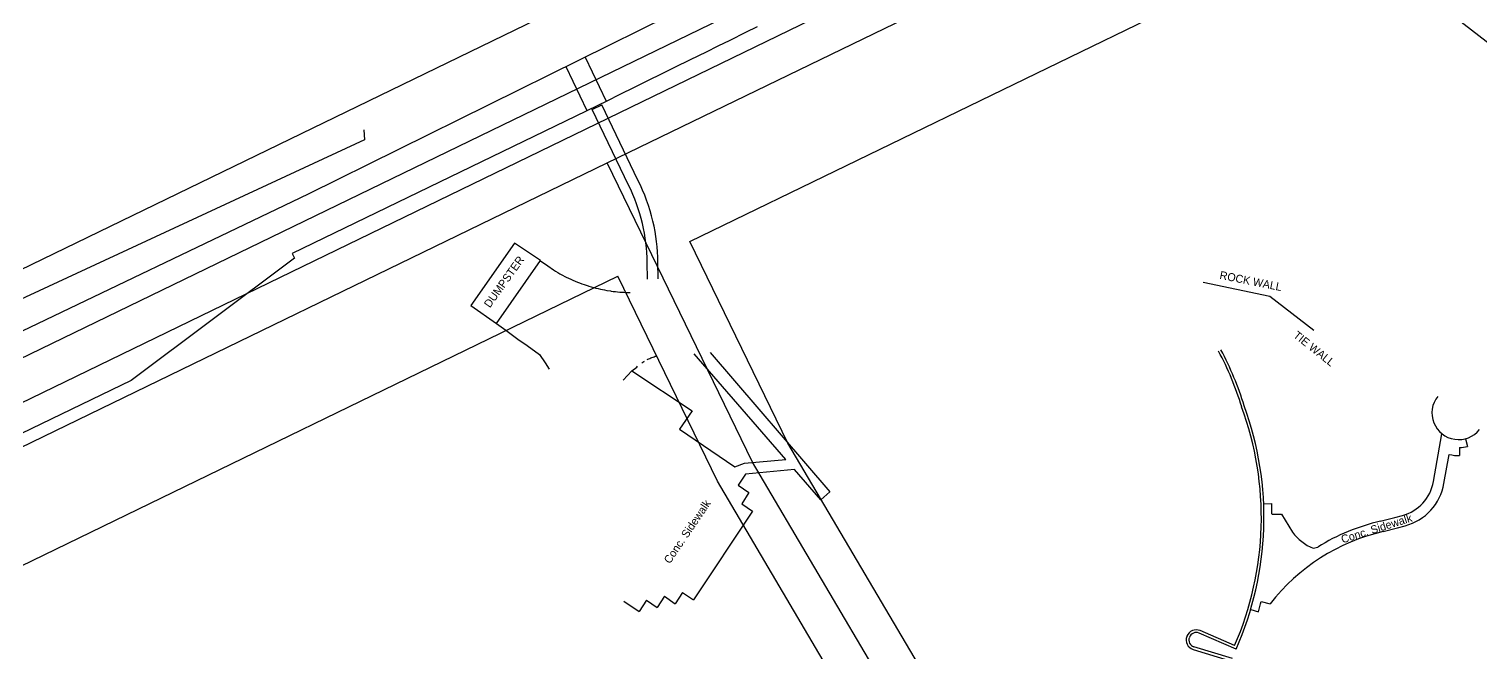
# Model space of a CAD drawing. Extents: x 5056 to 8489, y 7656 to 10510.
# Drawn here: x 6370 to 6914, y 9475 to 9709 of the extents above; entities that cross this region are included whole.
import ezdxf

# ---------------------------------------------------------------- set-up
doc = ezdxf.new("R2010")
doc.units = 0
for name, color, linetype in [('Default', 7, 'Continuous'), ('Ex Easements', 7, 'Continuous'), ('Ex Parcels', 7, 'Continuous'), ('Ex Roads', 7, 'Continuous'), ('Ex Utilities', 7, 'Continuous')]:
    doc.layers.add(name, color=color, linetype=linetype)

# ---------------------------------------------------------------- blocks, each defined once
blk = doc.blocks.new('POINT_DISPLAY')
at = {"layer": 'Default'}
blk.add_line((0, 0), (0, 0), dxfattribs=at)
blk = doc.blocks.new('POINT')
at = {"layer": 'Default'}
blk.add_blockref('POINT_DISPLAY', (0, 0), dxfattribs=at)

msp = doc.modelspace()

# ---------------------------------------------------------------- linework, layer by layer
at = {"layer": 'Ex Easements'}
msp.add_lwpolyline([(6869.65, 9740.07), (6965.95, 9665.46), (7176.06, 9499.49), (7247.88, 9438.45), (7474.8, 9246.79), (8092.37, 8812.69)], dxfattribs=at)
at = {"layer": 'Ex Parcels'}
for p, q in [((6991.97, 9922.11), (6266.24, 9569.77)), ((6281.7, 9543.93), (7054.55, 9919.15)), ((6288.25, 9530.44), (7061.1, 9905.65)), ((6586.36, 9658.5), (7040.66, 9879.06)), ((6617.32, 9629.07), (7049.14, 9838.71)), ((6320.39, 9529.37), (6586.36, 9658.5)), ((6640.86, 9546.24), (6586.36, 9658.5)), ((6654.09, 9553.33), (6617.32, 9629.07)), ((6346.62, 9497.64), (6590.34, 9615.96)), ((6627.63, 9539.14), (6590.34, 9615.96)), ((6722.51, 9437.24), (6654.09, 9553.33)), ((6711.01, 9427.21), (6640.86, 9546.24)), ((6699.51, 9417.18), (6627.63, 9539.14))]:
    msp.add_line(p, q, dxfattribs=at)
at = {"layer": 'Ex Roads'}
for p, q in [((6580.72, 9678.51), (6584.33, 9680.23)), ((6594.28, 9650.19), (6580.72, 9678.51)), ((6597.87, 9651.96), (6584.33, 9680.23)), ((6474.17, 9646.81), (6274.41, 9551.18)), ((6551.63, 9628.41), (6535.19, 9604.97)), ((6561.31, 9621.82), (6551.63, 9628.41)), ((6544.86, 9598.21), (6561.31, 9621.82)), ((6601.43, 9614.89), (6601.3, 9621.18)), ((6605.42, 9614.97), (6605.3, 9621.23)), ((6535.19, 9604.97), (6544.86, 9598.21)), ((6603.91, 9585.79), (6604.32, 9585.93)), ((6604.32, 9585.93), (6604.73, 9586.05)), ((6653.31, 9547.17), (6618.87, 9586.84)), ((6624.99, 9587.38), (6669.78, 9535.06)), ((6592.31, 9577.03), (6595.62, 9580.5)), ((6595.6, 9580.49), (6618.14, 9565.46)), ((6595.62, 9580.5), (6597.38, 9581.91)), ((6597.38, 9581.91), (6597.69, 9582.19)), ((6599.37, 9583.5), (6599.72, 9583.74)), ((6599.72, 9583.74), (6600.08, 9583.97)), ((6600.08, 9583.97), (6600.29, 9584.1)), ((6601.34, 9584.7), (6601.56, 9584.81)), ((6601.56, 9584.81), (6601.94, 9585)), ((6601.94, 9585), (6602.33, 9585.17)), ((6602.33, 9585.17), (6602.72, 9585.34)), ((6602.72, 9585.34), (6603.11, 9585.5)), ((6603.11, 9585.5), (6603.51, 9585.65)), ((6603.51, 9585.65), (6603.91, 9585.79)), ((6618.14, 9565.46), (6613.37, 9558.62)), ((6613.37, 9558.62), (6634.18, 9544.5)), ((6908.06, 9555.02), (6908.81, 9552.12)), ((6905.84, 9551.71), (6905.91, 9548.71)), ((6634.18, 9544.5), (6637.75, 9545.79)), ((6637.75, 9545.79), (6653.31, 9547.17)), ((6656.51, 9543.44), (6638.17, 9541.78)), ((6666.39, 9532.14), (6656.51, 9543.44)), ((6638.17, 9541.78), (6635.39, 9537.59)), ((6635.39, 9537.59), (6639.46, 9534.82)), ((6639.46, 9534.82), (6636.75, 9530.61)), ((6666.39, 9532.14), (6669.78, 9535.06)), ((6640.82, 9527.86), (6618.63, 9494.58)), ((6636.75, 9530.61), (6640.82, 9527.86)), ((6832.47, 9530.54), (6835.47, 9530.66)), ((6835.57, 9526.67), (6839.07, 9526.7)), ((6876.17, 9524.04), (6881.6, 9525.47)), ((6877.2, 9520.17), (6882.62, 9521.61)), ((6592.59, 9494.11), (6598.29, 9490.24)), ((6601, 9494.45), (6598.29, 9490.24)), ((6601, 9494.45), (6605.07, 9491.68)), ((6607.78, 9495.89), (6605.07, 9491.68)), ((6607.78, 9495.89), (6611.85, 9493.12)), ((6614.56, 9497.33), (6611.85, 9493.12)), ((6614.56, 9497.33), (6618.63, 9494.58)), ((6831.53, 9493.98), (6834.91, 9493.09)), ((6827.58, 9490.98), (6830.46, 9490.13)), ((6822.08, 9476.06), (6808.22, 9482.09)), ((6820.71, 9472.53), (6806.31, 9476.93))]:
    msp.add_line(p, q, dxfattribs=at)
for points in [[(6716.49, 9767.67), (6677.46, 9747.39), (6474.17, 9646.81)], [(6642.55, 9709.51), (6638.17, 9707.37), (6632.25, 9704.45), (6627.81, 9702.27), (6623.37, 9700.08), (6617.46, 9697.16), (6611.54, 9694.24), (6607.1, 9692.05), (6601.18, 9689.13), (6596.74, 9686.95), (6590.82, 9684.03), (6586.38, 9681.84), (6468.17, 9624.56), (6469.03, 9622.76), (6407.8, 9576.91), (6317.8, 9533.3)], [(6578.05, 9698.2), (6585.9, 9681.61)], [(6570.87, 9694.65), (6578.7, 9678.12)], [(6561.3, 9621.81), (6564.11, 9619.82), (6566.21, 9618.33), (6566.98, 9617.85), (6567.77, 9617.39), (6568.56, 9616.93), (6569.36, 9616.49), (6570.75, 9615.77), (6570.98, 9615.65), (6571.8, 9615.25), (6572.63, 9614.86), (6573.47, 9614.49), (6574.31, 9614.13), (6574.31, 9614.13), (6575.15, 9613.78), (6576, 9613.45), (6576.86, 9613.13), (6577.72, 9612.83), (6579.21, 9612.35), (6579.46, 9612.27), (6580.34, 9612.01), (6581.22, 9611.76), (6582.1, 9611.53), (6582.99, 9611.32), (6583.78, 9611.14), (6584.58, 9610.97), (6585.37, 9610.82), (6586.17, 9610.67), (6587.55, 9610.46), (6587.78, 9610.42), (6588.58, 9610.31), (6589.39, 9610.22), (6590.2, 9610.13), (6591, 9610.06), (6591, 9610.06), (6591.81, 9610), (6592.62, 9609.95), (6593.44, 9609.92), (6594.89, 9609.89)], [(6809.77, 9613.79), (6834.72, 9608.53)], [(6834.72, 9608.53), (6851.26, 9595.73)], [(6544.85, 9598.21), (6548.29, 9595.72), (6552.87, 9592.41), (6556.31, 9589.93), (6560.89, 9586.62), (6563.02, 9583.5), (6564.62, 9581.16)], [(6896.11, 9538.92), (6899.28, 9556.9)], [(6900.05, 9538.22), (6901.97, 9549.11)], [(6839.07, 9526.7), (6843.29, 9520.01)], [(6881.58, 9525.47), (6884.49, 9526.25)], [(6882.62, 9521.61), (6885.52, 9522.38)], [(6851.03, 9513.93), (6852.71, 9514.38)], [(6821.56, 9477.38), (6808.62, 9483.01)], [(6803.68, 9480.93), (6803.64, 9480.82)], [(6806.02, 9475.97), (6819.45, 9471.87)]]:
    msp.add_lwpolyline(points, dxfattribs=at)
for centre, radius, start, end in [((6535.96, 9620.72), 69.35, 13.2576, 26.7788), ((6535.96, 9620.72), 65.35, 13.2576, 26.8147), ((6535.96, 9620.72), 65.35, 0.4059, 13.2576), ((6535.96, 9620.72), 69.35, 0.4262, 13.2576), ((6715.38, 9534.09), 113.68, 16.8119, 28.2525), ((6715.54, 9534.17), 114.51, 16.8283, 28.2336), ((6905.54, 9564.7), 10, 141.588, 321.588), ((6711.08, 9525.46), 120.49, 336.4795, 20.1515), ((6711.08, 9525.46), 121.49, 336.0079, 20.1515), ((6905.54, 9564.7), 16, 257.1091, 271.3252), ((6905.54, 9564.7), 13, 271.3252, 284.5768), ((6880.35, 9541.7), 16, 284.9782, 349.9782), ((6880.35, 9541.7), 20, 284.9782, 349.9782), ((6711.08, 9525.46), 124.49, 0.5543, 2.3953), ((6894.07, 9447.28), 78.83, 103.0351, 121.6524), ((6894.07, 9447.28), 74.83, 103.0351, 142.2428), ((6857.41, 9530.01), 17.3, 215.2993, 248.3723), ((6711.08, 9525.46), 124.49, 343.5105, 345.3515), ((6807.14, 9479.62), 3.7, 66.4795, 159.1913), ((6807.1, 9479.51), 3.7, 159.1913, 253.0197), ((6807.1, 9479.51), 2.7, 159.1913, 253.0197), ((6807.14, 9479.62), 2.7, 66.4795, 159.1913)]:
    msp.add_arc(centre, radius, start, end, dxfattribs=at)
at = {"layer": 'Ex Utilities'}
for p, q in [((6495.14, 9670.9), (6495.3, 9667.2)), ((6495.3, 9667.2), (6215.02, 9536.89))]:
    msp.add_line(p, q, dxfattribs=at)

# ---------------------------------------------------------------- block references
at = {"layer": 'Ex Roads'}
for p in [(6580.72, 9678.51), (6584.33, 9680.23), (6597.87, 9651.96), (6594.28, 9650.19), (6599.56, 9635.7), (6603.46, 9636.62), (6601.3, 9621.18), (6605.3, 9621.23)]:
    msp.add_blockref('POINT', p, dxfattribs=at)

# ---------------------------------------------------------------- texts
for s, rotation, p in [('DUMPSTER', 54.4679, (6542.33, 9603.88)), ('ROCK WALL', 348.6654, (6815.74, 9615.04)), ('TIE WALL', 321.461, (6843.3, 9593.33)), ('Conc. Sidewalk', 55.9154, (6609.82, 9507.87)), ('Conc. Sidewalk', 17.5584, (6862.03, 9515.73))]:
    msp.add_text(s, height=3, rotation=rotation, dxfattribs=at).set_placement(p)

doc.saveas('drawing.dxf')
